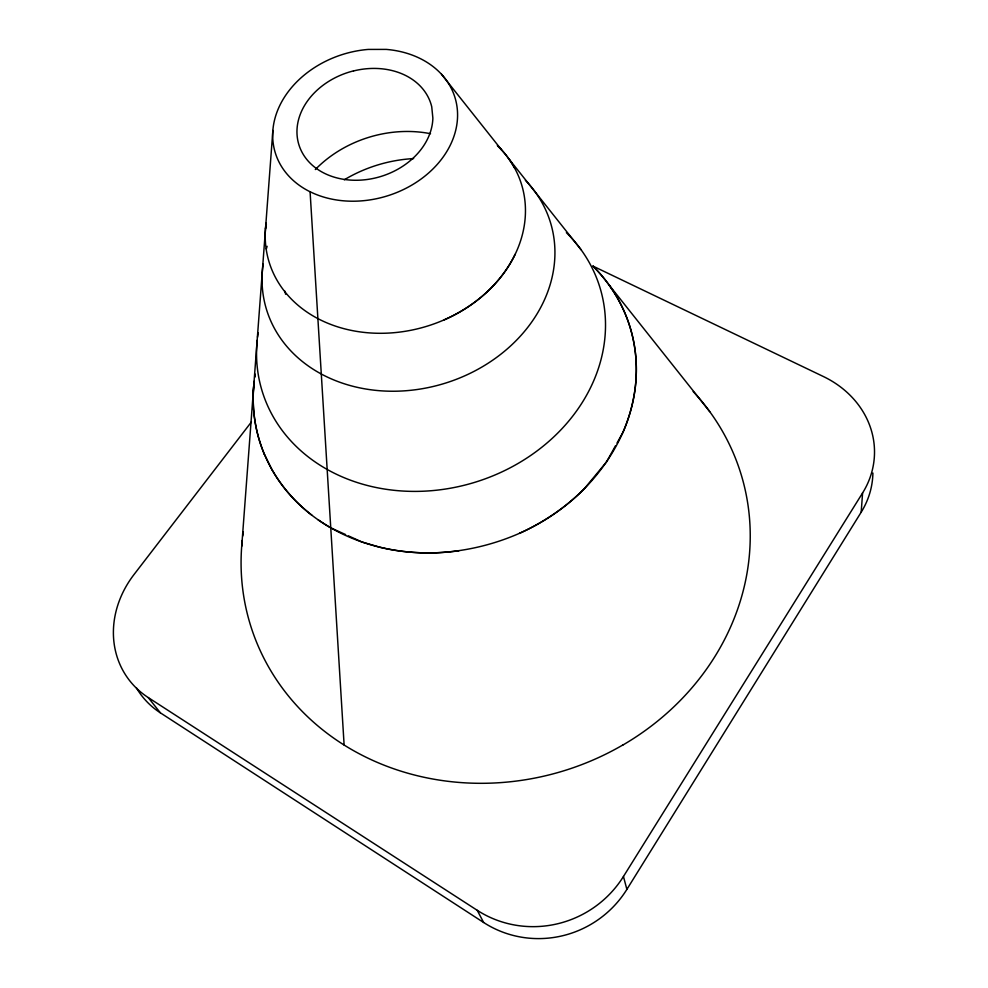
<?xml version="1.0" encoding="UTF-8"?>
<svg xmlns="http://www.w3.org/2000/svg" width="988" height="988" viewBox="0 0 988 988"><rect width="100%" height="100%" fill="white"/><g stroke="black" fill="none" stroke-linecap="round" stroke-linejoin="round"><path stroke-width="1.48" d="M136.332 687.71A95.675 84.227 -35.3 0 0 160.402 712.854L483.638 922.496A102.27 99.936 -31.2 0 0 626.861 889.41L861.19 512.192L862.586 492.963A97.689 85.635 0.9 0 0 823.412 376.539L592.911 266.081A193.772 166.392 -17.1 0 1 622.983 432.262C613.647 453.319 600.296 472.4 584.217 488.85A193.772 166.404 -17.1 0 1 519.379 533.359C493.765 544.586 466.225 551.181 438.289 552.687A193.772 166.404 -17.1 0 1 318.025 519.713M272.873 130.478L241.727 546.278M265.5 228.784L266.352 224.412M615.524 445.724L606.57 461.878L584.217 488.85A193.722 166.342 -17.1 0 1 519.379 533.359M617.018 443.032L622.983 432.262A193.784 166.416 -17.1 0 0 636.26 364.584A193.648 166.293 -17.1 0 0 592.973 266.13M251.384 421.987L134.01 574.547A97.479 85.363 -34.9 0 0 148.274 697.59L477.229 910.306A104.358 101.603 -29.5 0 0 623.453 876.492L862.586 492.963M345.627 534.594L330.77 527.839A193.772 166.392 -17.1 0 1 264.376 454.184L271.922 469.572M348.332 535.817L361.83 541.955L379.441 547.13A193.772 166.392 -17.1 0 0 458.988 550.748M508.524 158.426L581.055 249.705M608.719 284.519L709.73 411.626M441.537 74.298L501.608 149.941M148.262 697.59L160.402 712.867M477.229 910.306L483.638 922.496M623.465 876.504L626.886 889.422M310.121 191.758A93.959 74.137 -17.1 0 0 380.306 197.847A93.996 74.162 -17.1 0 0 453.233 138.332A93.996 74.162 -17.1 0 0 430.188 64.442A94.181 74.31 -17.1 0 0 386.271 49.4L368.191 49.425A93.909 74.1 -17.1 0 0 290.694 88.587A93.996 74.162 -17.1 0 0 310.084 191.771L344.12 745.063M872.898 473.03A95.873 84.499 1.4 0 1 861.19 512.192M353.531 70.951A69.098 54.513 -17.1 0 1 421.333 87.24A69.321 54.686 -17.1 0 1 431.744 106.815L432.868 118.115A69.098 54.513 -17.1 0 1 343.132 179.236A69.098 54.513 -17.1 0 1 310.022 97.689A69.246 54.624 -17.1 0 1 353.519 70.889M315.32 169.541A108.853 88.747 -17.1 0 1 430.521 133.701M515.119 254.336A132.046 107.692 -17.1 0 1 362.077 332.166A132.046 107.692 -17.1 0 1 266.081 223.189M497.347 145.569A132.046 107.692 -17.1 0 1 514.415 167.725M497.804 146.002A132.083 107.717 -17.1 0 1 444.242 319.853M285.606 294.251A126.106 104.271 -17.1 0 1 285.013 291.225M344.269 179.804A126.106 104.271 -17.1 0 1 413.626 158.586M525.381 180.298A148.496 122.821 -17.1 0 1 446.477 382.788A148.496 122.821 -17.1 0 1 263.104 264.154M266.315 249.001A148.496 122.821 -17.1 0 1 267.118 246.296M693.168 391.532A256.645 231.723 -17.1 0 1 749.966 546.697A256.769 231.834 -17.1 0 1 622.983 744.977M623.008 744.878A256.645 231.723 -17.1 0 1 358.014 753.103A256.645 231.723 -17.1 0 1 242.233 540.424M242.727 536.064A256.645 231.723 -17.1 0 1 243.307 531.705M311.986 515.279A193.772 166.404 -17.1 0 1 271.947 469.584M264.364 454.196A194.117 166.7 -17.1 0 1 253.323 404.117A193.697 166.33 -17.1 0 1 254.2 381.343M264.364 454.27A193.784 166.416 -17.1 0 1 254.163 381.43M566.371 232.649A176.667 149.596 -17.1 0 1 482.255 479.884A176.667 149.596 -17.1 0 1 257.201 340.267M257.535 337.217A176.667 149.596 -17.1 0 1 258.177 332.647M255.139 374.39A193.784 166.416 -17.1 0 0 254.706 377.206A193.697 166.33 -17.1 0 1 255.163 374.304"/></g></svg>
